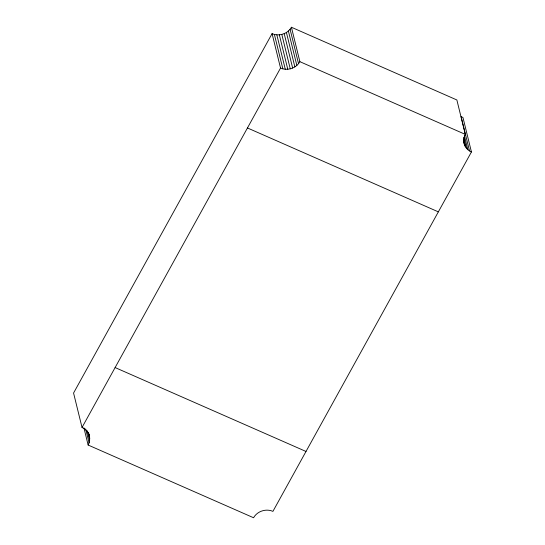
<?xml version="1.0" encoding="UTF-8"?>
<svg xmlns="http://www.w3.org/2000/svg" width="545" height="545" viewBox="0 0 545 545"><rect width="100%" height="100%" fill="white"/><g stroke="black" fill="none" stroke-linecap="round" stroke-linejoin="round"><path stroke-width="0.82" d="M471.432 151.966L469.518 150.945L461.063 116.514L462.971 117.543L471.432 151.966L272.922 511.367C266.062 508.328 257.226 511.149 253.575 517.75L88.133 445.033C90.143 441.532 90.034 437.308 88.808 433.568M89.414 436.027C88.454 432.205 85.599 429.051 82.029 427.464L73.568 393.034L272.078 33.633C278.938 36.672 287.774 33.851 291.425 27.25L456.867 99.967L465.321 134.39C462.058 139.936 464.013 147.627 469.518 150.945M82.029 427.464L280.539 68.064L272.078 33.633M280.539 68.064C287.399 71.095 296.228 68.275 299.879 61.674L291.425 27.25M299.879 61.674L465.321 134.39M247.45 127.959L438.344 211.862M115.111 367.562L306.004 451.464M464.394 135.719L467.821 149.65M463.754 137.463L466.37 148.117M463.604 139.833L465.212 146.387M463.461 140.862L464.367 144.5M290.083 29.246L298.537 63.67M288.394 31.011L296.848 65.434M286.411 32.489L294.865 66.912M284.19 33.64L292.651 68.064M281.806 34.43L290.267 68.854M279.333 34.825L287.787 69.256M276.833 34.825L285.287 69.249M274.394 34.424L282.848 68.847M88.256 432.219L89.741 438.296M87.214 430.761L89.632 440.598M85.667 428.935L89.094 442.867M83.91 427.818L88.133 445.033"/></g></svg>
